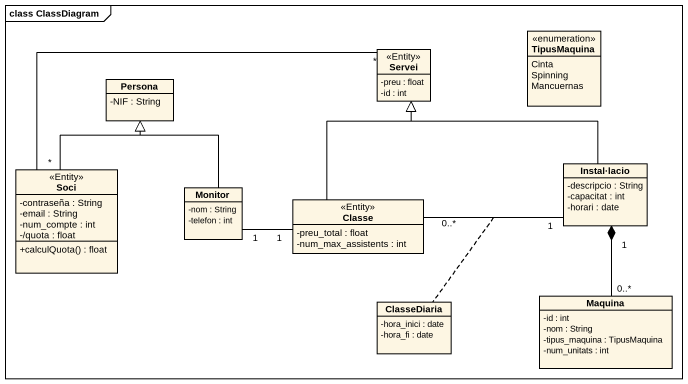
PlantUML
@startuml
mainframe class ClassDiagram
hide circle
hide empty members
skinparam classAttributeIconSize 0
class Servei <<Entity>> {
  -preu : float
  -id : int
}
enum TipusMaquina {
  Cinta
  Spinning
  Mancuernas
}
class Persona {
  -NIF : String
}
class Soci <<Entity>> {
  -contraseña : String
  -email : String
  -num_compte : int
  -/quota : float
  +calculQuota() : float
}
class "Instal·lacio" as Instal_lacio {
  -descripcio : String
  -capacitat : int
  -horari : date
}
class Monitor {
  -nom : String
  -telefon : int
}
class Classe <<Entity>> {
  -preu_total : float
  -num_max_assistents : int
}
class Maquina {
  -id : int
  -nom : String
  -tipus_maquina : TipusMaquina
  -num_unitats : int
}
class ClasseDiaria {
  -hora_inici : date
  -hora_fi : date
}
Soci "*" -right- "*" Servei
Soci -up-|> Persona
Instal_lacio -left-|> Servei
Instal_lacio "1" *-- "0..*" Maquina
Monitor -up-|> Persona
Monitor "1" -right- "1" Classe
Classe -up-|> Servei
Classe "0..*" -right- "1" Instal_lacio
(Classe, Instal_lacio) .. ClasseDiaria
@enduml
